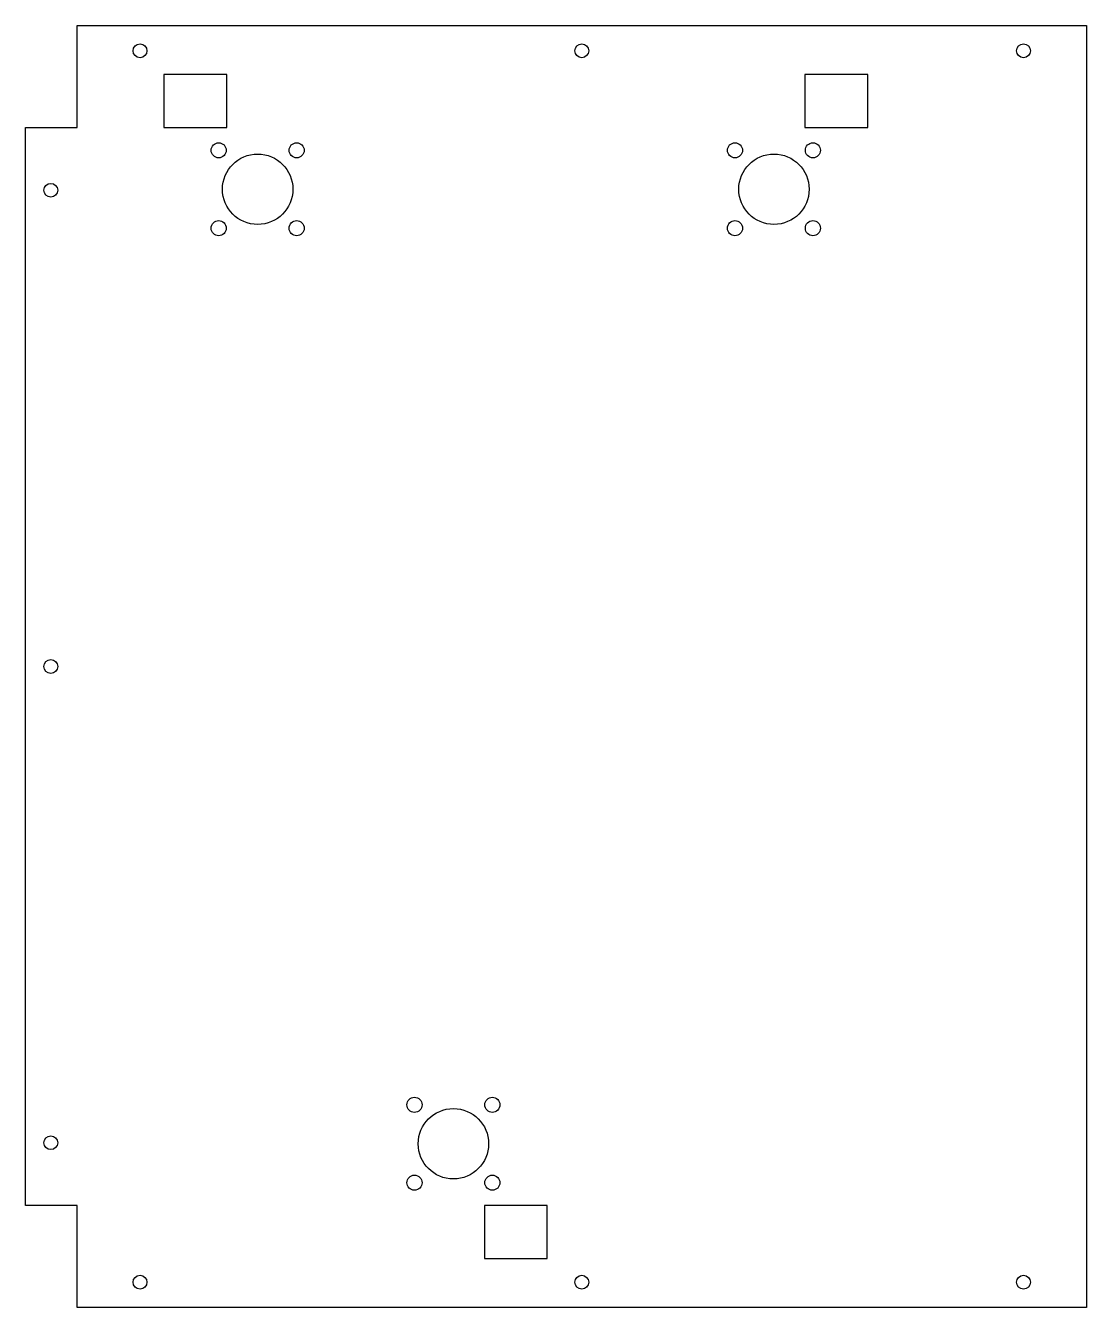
# Model space of a CAD drawing. Header units: millimetres. Extents: x 0 to 422, y -510 to 0.
import ezdxf

# ---------------------------------------------------------------- set-up
doc = ezdxf.new("R2010")
doc.units = ezdxf.units.MM
doc.layers.get('0').update_dxf_attribs({"linetype": 'CONTINUOUS'})

msp = doc.modelspace()

# ---------------------------------------------------------------- linework, layer by layer
for points in [[(422, -510), (20.5, -510), (20.5, -469.5), (0, -469.5), (0, -40.5), (20.5, -40.5), (20.5, 0), (422, 0)], [(55, -40.5), (80, -40.5), (80, -19.5), (55, -19.5)], [(310, -40.5), (335, -40.5), (335, -19.5), (310, -19.5)], [(182.5, -490.5), (207.5, -490.5), (207.5, -469.5), (182.5, -469.5)]]:
    msp.add_lwpolyline(points, close=True)
for centre, radius in [((45.5, -10), 2.75), ((221.25, -10), 2.75), ((397, -10), 2.75), ((76.81, -49.6), 3), ((107.81, -49.6), 3), ((282.21, -49.6), 3), ((313.21, -49.6), 3), ((92.31, -65.1), 14), ((297.71, -65.1), 14), ((10, -65.5), 2.75), ((76.81, -80.6), 3), ((107.81, -80.6), 3), ((282.21, -80.6), 3), ((313.21, -80.6), 3), ((10, -255), 2.75), ((154.69, -429.4), 3), ((185.69, -429.4), 3), ((170.19, -444.9), 14), ((10, -444.5), 2.75), ((154.69, -460.4), 3), ((185.69, -460.4), 3), ((45.5, -500), 2.75), ((221.25, -500), 2.75), ((397, -500), 2.75)]:
    msp.add_circle(centre, radius)

doc.saveas('drawing.dxf')
